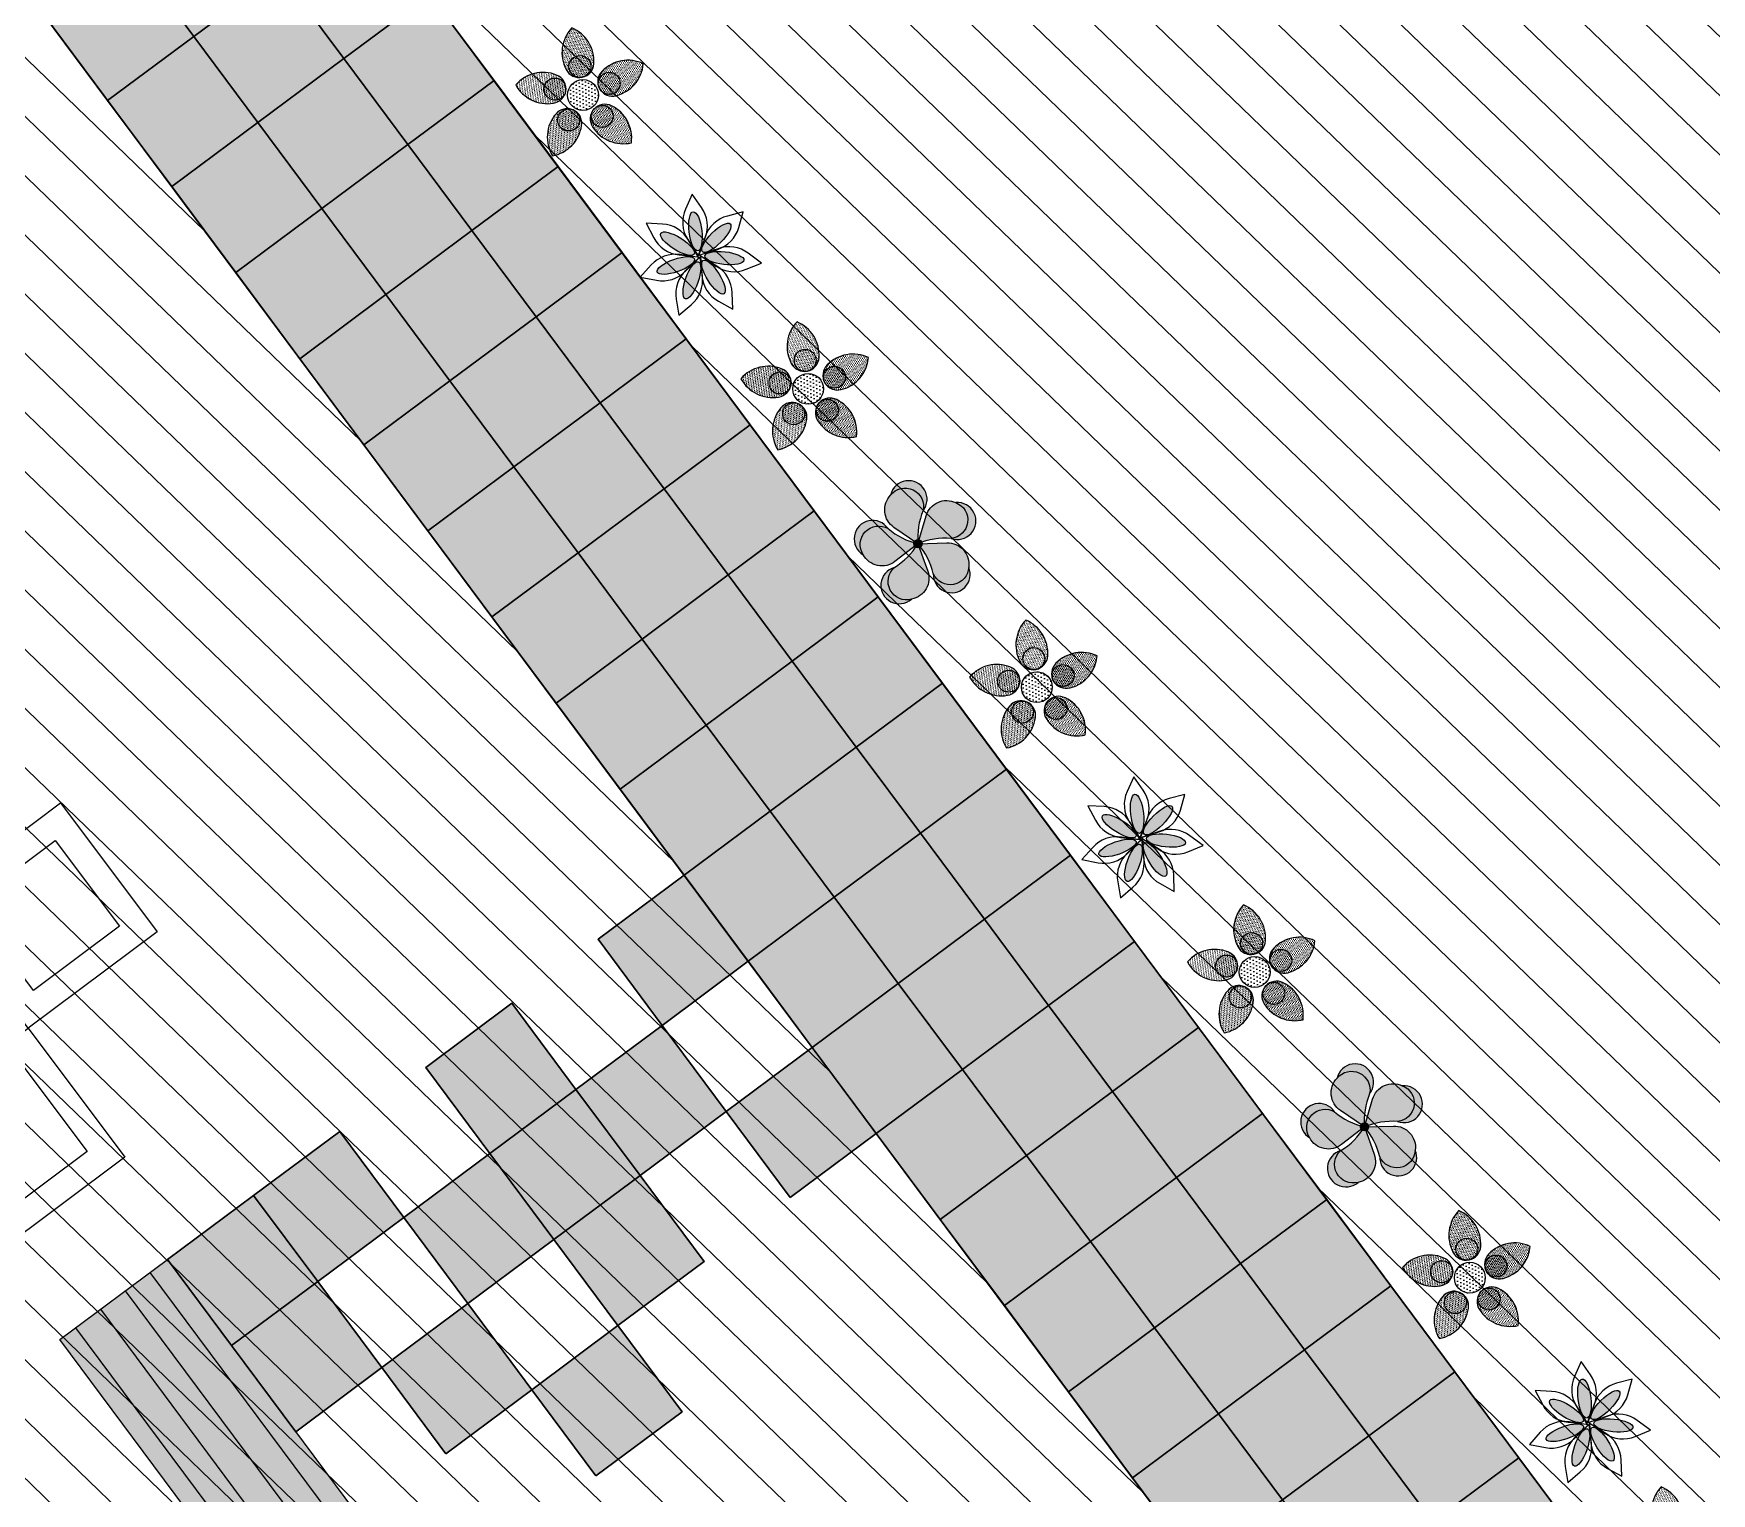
# Model space of a CAD drawing. Header units: millimetres. Extents: x 60.6 to 115.2, y 47.4 to 73.6.
# Drawn here: x 75.98 to 82.24, y 52.63 to 58.07 of the extents above; entities that cross this region are included whole.
import ezdxf

# ---------------------------------------------------------------- set-up
doc = ezdxf.new("R2010")
doc.units = ezdxf.units.MM
for name, color, linetype in [('1-furnitura', 250, 'Continuous'), ('sculptures', 7, 'Continuous'), ('trees', 118, 'Continuous')]:
    doc.layers.add(name, color=color, linetype=linetype)
doc.layers.add('hatch 3', color=7, linetype='Continuous', true_color=0x57792a)
doc.layers.add('paving', color=251, linetype='Continuous', lineweight=30)
doc.layers.add('road', color=7, linetype='Continuous', lineweight=30)
pattern_1 = [(136, (-529.2652610559677, -497.6456645938825), (-0.1102770163103658, -0.1141951933037609), [])]
pattern_2 = [(0, (-555.0435723174535, -382.4851912321677), (0.02778125, 0.05556249999999999), [0, -0.05556249999999999])]
pattern_3 = [(71.99999999999999, (192.2471370430775, -646.0722304677458), (-0.04425819931167044, 0.04359129559328276), [0, -0.05556249999999999])]
pattern_4 = [(144, (673.8588372499343, -16.80940638435482), (-0.05513432145547956, -0.02862159770970771), [0, -0.05556249999999999])]
pattern_5 = [(215.9999999999999, (224.2205279968658, 635.6834459915049), (0.01018331470552147, -0.06128041579020829), [0, -0.05556249999999998])]
pattern_6 = [(287.9999999999999, (-535.282929972424, 409.6833820927636), (0.06142795606162846, -0.009251782093366783), [0, -0.05556249999999997])]

# ---------------------------------------------------------------- blocks, each defined once
blk = doc.blocks.new('ghgh')
at = {"layer": 'paving'}
h = blk.add_hatch(color=9, dxfattribs=at)
h.set_gradient(color1=(183, 211, 215), color2=(232, 241, 242), rotation=45, one_color=1, tint=0.9300000071525574, name='SPHERICAL')
h.paths.add_polyline_path([(697.66196058698, 576.0503686307779), (698.0619605869799, 576.0503686307779), (698.0619605869799, 576.4503686307779), (697.66196058698, 576.4503686307779)])
h = blk.add_hatch(color=9, dxfattribs=at)
h.set_gradient(color1=(183, 211, 215), color2=(232, 241, 242), rotation=45, one_color=1, tint=0.9300000071525574, name='SPHERICAL')
h.paths.add_polyline_path([(698.0619605869799, 576.0503686307779), (698.4619605869799, 576.0503686307779), (698.4619605869799, 576.4503686307779), (698.0619605869799, 576.4503686307779)])
h = blk.add_hatch(color=9, dxfattribs=at)
h.set_gradient(color1=(183, 211, 215), color2=(232, 241, 242), rotation=45, one_color=1, tint=0.9300000071525574, name='SPHERICAL')
h.paths.add_polyline_path([(698.4619605869799, 576.0503686307779), (698.8619605869799, 576.0503686307779), (698.8619605869799, 576.4503686307779), (698.4619605869799, 576.4503686307779)])
for points in [[(697.66196058698, 576.0503686307779), (698.0619605869799, 576.0503686307779), (698.0619605869799, 576.4503686307779), (697.66196058698, 576.4503686307779)], [(698.0619605869799, 576.0503686307779), (698.4619605869799, 576.0503686307779), (698.4619605869799, 576.4503686307779), (698.0619605869799, 576.4503686307779)], [(698.4619605869799, 576.0503686307779), (698.8619605869799, 576.0503686307779), (698.8619605869799, 576.4503686307779), (698.4619605869799, 576.4503686307779)]]:
    blk.add_lwpolyline(points, close=True, dxfattribs=at)
blk = doc.blocks.new('f2')
h = blk.add_hatch(color=4)
h.set_gradient(color1=(0, 255, 255), color2=(148, 255, 148), rotation=149.99999999999997, centered=1, tint=0.7900000214576721, name='SPHERICAL')
edge = h.paths.add_edge_path()
edge.add_line((1.13686837721616e-13, 6.821210263296962e-13), (-0.5336720486659488, 0.2772500015749984))
edge.add_arc((-0.3303525103445628, 0.6686150292887358), 0.441027685730268, 143.2141610671518, 242.5474999963788, ccw=False)
edge.add_arc((-0.3575548338799015, 0.7318413212030888), 0.382923911634806, -5.731802148093891, 148.3603458818587, ccw=False)
edge.add_arc((1.44726958630213, 0.2982549525804434), 1.477682398952213, 164.4819112068399, 191.6445595628605)
h = blk.add_hatch(color=6)
h.set_gradient(color1=(255, 0, 255), color2=(255, 148, 255), rotation=149.99999999999997, centered=1, one_color=1, tint=0.7900000214576721, name='SPHERICAL')
edge = h.paths.add_edge_path()
edge.add_arc((-0.30286094538077, 0.8935600880075695), 0.3827096552513209, 328.5005418024725, 534.1280019442122)
edge.add_arc((-0.3575548338541023, 0.7318413212193562), 0.3829239116107604, -5.7318021509013874, 148.3603458975861, ccw=False)
h = blk.add_hatch(color=4)
h.set_gradient(color1=(0, 255, 255), color2=(148, 255, 148), rotation=149.99999999999997, centered=1, tint=0.7900000214576721, name='SPHERICAL')
edge = h.paths.add_edge_path()
edge.add_line((1.13686837721616e-13, 5.684341886080801e-13), (0.09876668817935297, 0.5932272416258684))
edge.add_arc((0.5338061406664021, 0.5207973143828026), 0.4410276857303488, 71.2141610671593, 170.5474999963862, ccw=False)
edge.add_arc((0.585531937333857, 0.5662062601323633), 0.3829239116348236, -77.73180214808349, 76.3603458818692, ccw=False)
edge.add_arc((0.730888213777775, -1.284269321884207), 1.477682398952319, 92.48191120683994, 119.6445595628605)
h = blk.add_hatch(color=6)
h.set_gradient(color1=(255, 0, 255), color2=(255, 148, 255), rotation=149.99999999999997, centered=1, one_color=1, tint=0.7900000214576721, name='SPHERICAL')
edge = h.paths.add_edge_path()
edge.add_arc((0.7562369653455143, 0.5641631283255841), 0.3827096552513473, 256.5005418024642, 462.128001944204)
edge.add_arc((0.5855319373576487, 0.5662062601127753), 0.3829239116107868, -77.73180215090969, 76.36034589757782, ccw=False)
h = blk.add_hatch(color=6)
h.set_gradient(color1=(255, 0, 255), color2=(255, 148, 255), rotation=149.99999999999997, centered=1, one_color=1, tint=0.7900000214576721, name='SPHERICAL')
edge = h.paths.add_edge_path()
edge.add_arc((-0.9434153234556035, -0.01191262294611453), 0.3827096552512976, 40.50054180247453, 246.1280019442142)
edge.add_arc((-0.8065129775211696, -0.1139034492271033), 0.3829239116107372, 66.2681978491006, 220.3603458975881, ccw=False)
h = blk.add_hatch(color=4)
h.set_gradient(color1=(0, 255, 255), color2=(148, 255, 148), rotation=149.99999999999997, centered=1, tint=0.7900000214576721, name='SPHERICAL')
edge = h.paths.add_edge_path()
edge.add_line((1.13686837721616e-13, 5.684341886080801e-13), (-0.4285941531005619, -0.4218773172709689))
edge.add_arc((-0.7379752203280063, -0.1075705008926576), 0.4410276857303427, 215.2141610671491, 314.5474999963761, ccw=False)
edge.add_arc((-0.8065129775133264, -0.113903449256468), 0.3829239116348077, 66.2681978519102, 220.3603458818629, ccw=False)
edge.add_arc((0.1635735814412176, 1.468601019892605), 1.477682398952291, 236.4819112068376, 263.6445595628583)
h = blk.add_hatch(color=4)
h.set_gradient(color1=(0, 255, 255), color2=(148, 255, 148), rotation=149.99999999999997, centered=1, tint=0.7900000214576721, name='SPHERICAL')
edge = h.paths.add_edge_path()
edge.add_line((1.13686837721616e-13, 5.684341886080801e-13), (0.2687862946704627, -0.5379845227299711))
edge.add_arc((-0.1257412586732986, -0.7350972550262425), 0.4410276857304039, -72.78583893284821, 26.54749999637869, ccw=False)
edge.add_arc((-0.1408975985911077, -0.8022375242785313), 0.3829239116348395, 138.2681978519085, 292.3603458818612, ccw=False)
edge.add_arc((-1.346175553309774, 0.6093903936269977), 1.477682398952277, 308.4819112068326, 335.6445595628532)
h = blk.add_hatch(color=6)
edge = h.paths.add_edge_path()
edge.add_arc((1.13686837721616e-13, 2.273736754432321e-13), 0.08501065561668127, 0, 360)
h = blk.add_hatch(color=4)
h.set_gradient(color1=(0, 255, 255), color2=(148, 255, 148), rotation=149.99999999999997, centered=1, tint=0.7900000214576721, name='SPHERICAL')
edge = h.paths.add_edge_path()
edge.add_line((1.13686837721616e-13, 5.684341886080801e-13), (0.5947132189171498, 0.0893845968032565))
edge.add_arc((0.6602628486798723, -0.3467445877495119), 0.4410276857303776, -0.7858389328474118, 98.54749999637949, ccw=False)
edge.add_arc((0.7194334726509333, -0.3819066077973833), 0.3829239116348258, -149.73180214809207, 4.36034588186061, ccw=False)
edge.add_arc((-0.9955558282106018, -1.091977044212591), 1.4776823989521, 20.48191120683801, 47.6445595628586)
h = blk.add_hatch(color=6)
h.set_gradient(color1=(255, 0, 255), color2=(255, 148, 255), rotation=149.99999999999997, centered=1, one_color=1, tint=0.7900000214576721, name='SPHERICAL')
edge = h.paths.add_edge_path()
edge.add_arc((-0.2802017900221809, -0.9009224938828397), 0.3827096552512891, 112.5005418024618, 318.1280019442015)
edge.add_arc((-0.1408975986217626, -0.8022375242770046), 0.3829239116107287, 138.2681978490879, 292.36034589757537, ccw=False)
h = blk.add_hatch(color=6)
h.set_gradient(color1=(255, 0, 255), color2=(255, 148, 255), rotation=149.99999999999997, centered=1, one_color=1, tint=0.7900000214576721, name='SPHERICAL')
edge = h.paths.add_edge_path()
edge.add_arc((0.7702410935136086, -0.544888099502494), 0.3827096552513111, 184.5005418024697, 390.1280019442094)
edge.add_arc((0.7194334726399542, -0.3819066078263182), 0.3829239116107507, -149.73180215090417, 4.3603458975832154, ccw=False)
for points in [[(1.13686837721616e-13, 6.821210263296962e-13), (-0.5336720486659488, 0.2772500015749984, -0.4627710773585052), (-0.6835624984612423, 0.9327137302988149, -0.7960925964319852), (0.02345456887678665, 0.6935979281437312, 0.1190774892510603), (1.13686837721616e-13, 6.821210263296962e-13, -4.880179825936269)], [(1.13686837721616e-13, 5.684341886080801e-13), (0.09876668817935297, 0.5932272416258684, -0.4627710773585052), (0.6758310422960676, 0.9383309620062619, -0.7960925964319852), (0.6668986896280558, 0.1920269264929857, 0.1190774892510603), (1.13686837721616e-13, 5.684341886080801e-13, -4.880179825936269)], [(1.13686837721616e-13, 5.684341886080801e-13), (-0.4285941531005619, -0.4218773172709689, -0.4627710773585052), (-1.098295899779828, -0.361882174907123, -0.7960925964319852), (-0.6524029688705468, 0.2366401676271153, 0.1190774892510603), (1.13686837721616e-13, 5.684341886080801e-13, -4.880179825936269)], [(1.13686837721616e-13, 5.684341886080801e-13), (0.2687862946704627, -0.5379845227299711, -0.4627710773585052), (0.004778302692784564, -1.156369214313258, -0.7960925964319852), (-0.4266617780000388, -0.5473462614457958, 0.1190774892510603), (1.13686837721616e-13, 5.684341886080801e-13, -4.880179825936269)], [(1.13686837721616e-13, 5.684341886080801e-13), (0.5947132189171498, 0.0893845968032565, -0.4627710773585052), (1.101249053252673, -0.3527933030816257, -0.7960925964319852), (0.388711488366198, -0.5749187608149668, 0.1190774892510603), (1.13686837721616e-13, 5.684341886080801e-13, -4.880179825936269)]]:
    blk.add_lwpolyline(points, format="xyb")
at = {"color": 6}
for points in [[(0.02345456887678665, 0.6935979281437312, 1.252986245437274), (-0.6835624984701099, 0.9327137302129813, -0.7960925965641129)], [(0.6668986896282831, 0.192026926492872, 1.252986245437274), (0.6758310422121667, 0.938330961988072, -0.7960925965641129)], [(-0.6524029688708879, 0.2366401676268879, 1.252986245437274), (-1.09829589970127, -0.3618821749422523, -0.7960925965641129)], [(-0.4266617780001525, -0.5473462614462505, 1.252986245437274), (0.00477830275008273, -1.15636921424948, -0.7960925965641129)], [(0.388711488366539, -0.5749187608155353, 1.252986245437274), (1.101249053209699, -0.3527933030076156, -0.7960925965641129)]]:
    blk.add_lwpolyline(points, format="xyb", close=True, dxfattribs=at)
blk.add_circle((1.13686837721616e-13, 2.273736754432321e-13), 0.08501065561668127, dxfattribs=at)
blk = doc.blocks.new('f3')
h = blk.add_hatch(color=211)
h.set_gradient(color1=(255, 127, 255), color2=(255, 148, 255), rotation=149.99999999999997, centered=1, one_color=1, tint=0.7900000214576721, name='SPHERICAL')
edge = h.paths.add_edge_path()
edge.add_ellipse((-0.04864244301074905, 0.7822352856160251), major_axis=(0.01113780916014273, -0.6117509199791767), ratio=0.324112683537821, start_angle=0, end_angle=360)
h = blk.add_hatch(color=211)
h.set_gradient(color1=(255, 127, 255), color2=(255, 148, 255), rotation=149.99999999999997, centered=1, one_color=1, tint=0.7900000214576721, name='SPHERICAL')
edge = h.paths.add_edge_path()
edge.add_ellipse((-0.6434889142856264, 0.4549304758975268), major_axis=(0.4852304390948995, -0.3727125700375949), ratio=0.3241126835378212, start_angle=0, end_angle=360)
h = blk.add_hatch(color=211)
h.set_gradient(color1=(255, 127, 255), color2=(255, 148, 255), rotation=149.99999999999997, centered=1, one_color=1, tint=0.7900000214576721, name='SPHERICAL')
edge = h.paths.add_edge_path()
edge.add_ellipse((0.5781354701020973, 0.5212367980975614), major_axis=(-0.4713418182421043, -0.3901283497318354), ratio=0.324112683537821, start_angle=0, end_angle=360)
h = blk.add_hatch(color=211)
h.set_gradient(color1=(255, 127, 255), color2=(255, 148, 255), rotation=149.99999999999997, centered=1, one_color=1, tint=0.7900000214576721, name='SPHERICAL')
edge = h.paths.add_edge_path()
edge.add_ellipse((-0.7584724181956517, -0.2142104335389377), major_axis=(0.5939346514940671, 0.1469859470931786), ratio=0.3241126835378211, start_angle=0, end_angle=360)
h = blk.add_hatch(color=211)
h.set_gradient(color1=(255, 127, 255), color2=(255, 148, 255), rotation=149.99999999999997, centered=1, one_color=1, tint=0.7900000214576721, name='SPHERICAL')
edge = h.paths.add_edge_path()
edge.add_ellipse((0.7648682725393883, -0.1315278021584163), major_axis=(-0.5988914428871509, 0.1252688250316241), ratio=0.3241126835378211, start_angle=0, end_angle=360)
h = blk.add_hatch(color=211)
h.set_gradient(color1=(255, 127, 255), color2=(255, 148, 255), rotation=149.99999999999997, centered=1, one_color=1, tint=0.7900000214576721, name='SPHERICAL')
edge = h.paths.add_edge_path()
edge.add_ellipse((-0.3070080310608319, -0.7213106899007471), major_axis=(0.2553939572592446, 0.5560010480958826), ratio=0.3241126835378211, start_angle=0, end_angle=360)
h = blk.add_hatch(color=211)
h.set_gradient(color1=(255, 127, 255), color2=(255, 148, 255), rotation=149.99999999999997, centered=1, one_color=1, tint=0.7900000214576721, name='SPHERICAL')
edge = h.paths.add_edge_path()
edge.add_ellipse((0.370942355410989, -0.6845134571872222), major_axis=(-0.275463595879098, 0.546336019527922), ratio=0.324112683537821, start_angle=0, end_angle=360)
at = {"color": 91}
for points in [[(-0.04354845131456386, 1.942265168628182), (-0.2934262841015425, 1.499533377108492, 0.2520012310390229), (-0.3124846515795525, 0.551910671873884), (-0.03886593124207138, 0.01804151258420461), (0.2321512661028464, 0.5532360212473577, 0.2520012310390229), (0.2084811489612548, 1.500754748450618)], [(-1.547260745554922, 1.182179920885574), (-1.356915373108222, 0.7107788074708878, 0.2520012310390229), (-0.6279168064174883, 0.1050452830495487), (-0.0399226084377915, -0.01389296354227554), (-0.2893780658816922, 0.5316851317943474, 0.2520012310390229), (-1.044936113683889, 1.103947352500654)], [(1.48825940511756, 1.240520956926957), (0.9863214717647679, 1.159844556399548, 0.2520012310390229), (0.2335575095487457, 0.5839118953754223), (-0.01323972497471004, 0.03712618927829681), (0.5741686498149647, 0.1589247302663352, 0.2520012310390229), (1.300210544323818, 0.7681990365226739)], [(-1.890551449898794, -0.4673750918354926), (-1.403316820009422, -0.6124708739134803, 0.2520012310390229), (-0.4752121087281012, -0.4201855189221533), (-0.01561405708116581, -0.03462992723325442), (-0.5976971218947256, 0.1105003212232987, 0.2520012310390229), (-1.516192479786923, -0.1234190887807927)], [(1.894680264663066, -0.3946250098324526), (1.518651732226772, -0.05249504427229112, 0.2520012310390229), (0.5990287924073527, 0.1769513795497915), (0.01765895436551546, 0.02898991573283638), (0.4791280194363026, -0.3543242965561149, 0.2520012310390229), (1.408157570474941, -0.5420903907884167)], [(-0.8149156621218481, -1.764251300166961), (-0.397689388871413, -1.473781667589265, 0.2520012310390229), (0.03063968951914831, -0.6282722273990657), (0.01575488785192647, -0.02855402187287837), (-0.4606353641961505, -0.3931576575014333, 0.2520012310390229), (-0.8504222937947361, -1.257112611397133)], [(0.8696709306086632, -1.731874467781836), (0.9027089535977666, -1.224568978379466, 0.2520012310390229), (0.5087218667490561, -0.362521306702547), (0.03056277101700289, -0.0002405281220489996), (0.01859690811738801, -0.6000240736493652, 0.2520012310390229), (0.4510359150040131, -1.443438869683632)]]:
    blk.add_lwpolyline(points, format="xyb", close=True, dxfattribs=at)
at = {"color": 211}
for centre, major_axis, ratio in [((-0.04864244301074905, 0.7822352856160251), (0.01113780916014273, -0.6117509199791767), 0.324112683537821), ((-0.6434889142856264, 0.4549304758975268), (0.4852304390948985, -0.3727125700375944), 0.3241126835378211), ((0.5781354701020973, 0.5212367980975614), (-0.4713418182421035, -0.3901283497318349), 0.324112683537821), ((-0.7584724181956517, -0.2142104335389377), (0.5939346514940663, 0.1469859470931783), 0.3241126835378211), ((0.7648682725393883, -0.1315278021584163), (-0.5988914428871508, 0.1252688250316241), 0.3241126835378211), ((-0.3070080310608319, -0.7213106899007471), (0.2553939572592446, 0.5560010480958826), 0.3241126835378211), ((0.370942355410989, -0.6845134571872222), (-0.275463595879098, 0.546336019527922), 0.324112683537821)]:
    blk.add_ellipse(centre, major_axis=major_axis, ratio=ratio, dxfattribs=at)
blk = doc.blocks.new('f6')
at = {"true_color": 0x297dd6}
h = blk.add_hatch(dxfattribs=at)
h.set_pattern_fill('DOTS', color=152, scale=0.035, style=0)
h.set_pattern_definition(pattern_2)
edge = h.paths.add_edge_path()
edge.add_arc((0.758425289384154, 1.239367710916188), 1.165600453108289, 124.6664119956931, 195.8507264397759)
edge.add_arc((0.09543470374762819, 1.042358418841639), 0.474084537981225, 194.8313336975684, 345.1686663024316)
edge.add_arc((-0.5675558818888976, 1.239367710916188), 1.165600453108289, 344.1492735602241, 415.3335880043069)
h = blk.add_hatch()
h.set_pattern_fill('DOTS', color=6, scale=0.035, style=0)
h.set_pattern_definition(pattern_2)
edge = h.paths.add_edge_path()
edge.add_arc((0.09543470374762819, 0.924300190205372), 0.3560263093449976, 0, 360)
h = blk.add_hatch(dxfattribs=at)
h.set_pattern_fill('DOTS', color=152, scale=0.035, angle=71.99999999999999, style=0)
h.set_pattern_definition(pattern_3)
edge = h.paths.add_edge_path()
edge.add_arc((-0.9443424341693475, 1.1042909985447), 1.165600453108376, 196.6664119956955, 267.8507264397782)
edge.add_arc((-0.9618508212433632, 0.4128702625318352), 0.474084537981221, 266.8313336975645, 417.1686663024277)
edge.add_arc((-1.354093150313935, -0.1567920348794258), 1.165600453108433, 56.14927356022203, 127.3335880043047)
h = blk.add_hatch()
h.set_pattern_fill('DOTS', color=6, scale=0.035, angle=71.99999999999999, style=0)
h.set_pattern_definition(pattern_3)
edge = h.paths.add_edge_path()
edge.add_arc((-0.8495707735966107, 0.3763882635573736), 0.3560263093449976, 0, 360)
h = blk.add_hatch(dxfattribs=at)
h.set_pattern_fill('DOTS', color=152, scale=0.035, angle=-72.00000000000006, style=0)
h.set_pattern_definition(pattern_6)
edge = h.paths.add_edge_path()
edge.add_arc((1.413075040935843, -0.3383196286392502), 1.165600453108433, 52.66641199569528, 123.850726439778)
edge.add_arc((1.020832711865271, 0.2313426687720108), 0.474084537981221, 122.8313336975722, 273.1686663024354)
edge.add_arc((1.003324324791255, 0.9227634047848761), 1.165600453108375, 272.1492735602218, 343.3335880043045)
h = blk.add_hatch()
h.set_pattern_fill('DOTS', color=6, scale=0.035, angle=-72.00000000000006, style=0)
h.set_pattern_definition(pattern_6)
edge = h.paths.add_edge_path()
edge.add_arc((0.9085526642186323, 0.1948606697976629), 0.3560263093449976, 0, 360)
at = {"true_color": 0xff4242}
h = blk.add_hatch(dxfattribs=at)
h.set_pattern_fill('DOTS', color=20, scale=0.06999999999999999, style=0)
h.set_pattern_definition([(0, (-555.0435723174535, -382.4851912321677), (0.05556249999999999, 0.111125), [0, -0.111125])])
edge = h.paths.add_edge_path()
edge.add_arc((0, 0), 0.498886422826332, 0, 360)
at = {"true_color": 0x297dd6}
h = blk.add_hatch(dxfattribs=at)
h.set_pattern_fill('DOTS', color=152, scale=0.035, angle=144, style=0)
h.set_pattern_definition(pattern_4)
edge = h.paths.add_edge_path()
edge.add_arc((-1.342061010719853, -0.556878340344892), 1.165600453108343, 268.6664119956968, 339.8507264397795)
edge.add_arc((-0.6898912033831369, -0.7871905636526491), 0.4740845379811423, 338.8313336975639, 489.1686663024272)
edge.add_arc((-0.2693197089385462, -1.336270517636835), 1.165600453108389, 128.1492735602179, 199.3335880043006)
h = blk.add_hatch()
h.set_pattern_fill('DOTS', color=6, scale=0.035, angle=144, style=0)
h.set_pattern_definition(pattern_4)
edge = h.paths.add_edge_path()
edge.add_arc((-0.6204983176789938, -0.6916794503601977), 0.3560263093449976, 0, 360)
h = blk.add_hatch(dxfattribs=at)
h.set_pattern_fill('DOTS', color=152, scale=0.035, angle=-144.0000000000001, style=0)
h.set_pattern_definition(pattern_5)
edge = h.paths.add_edge_path()
edge.add_arc((0.1149031145682937, -1.448460740476564), 1.165600453108296, 340.6664119957008, 411.8507264397834)
edge.add_arc((0.535474609012805, -0.8993807864924348), 0.4740845379811423, 50.83133369757284, 201.1686663024361)
edge.add_arc((1.187644416349441, -0.6690685631846209), 1.165600453108289, 200.1492735602245, 271.3335880043072)
h = blk.add_hatch()
h.set_pattern_fill('DOTS', color=6, scale=0.035, angle=-144.0000000000001, style=0)
h.set_pattern_definition(pattern_5)
edge = h.paths.add_edge_path()
edge.add_arc((0.4660817233085481, -0.8038696731999835), 0.3560263093449976, 0, 360)
at = {"color": 152, "true_color": 0x297dd6}
for points in [[(0.09543470374762819, 2.198048001546795, 0.3209893809381569), (-0.3628550189267798, 0.9210048888398887, 0.7696681608329942), (0.5537244264220362, 0.9210048888398887, 0.3209893809381569)], [(-2.060976929689673, 0.7699979838098443, 0.3209893809381569), (-0.9880560684135844, -0.0604894676666845, 0.7696681608329942), (-0.7048174431059806, 0.8112293865344782, 0.3209893809381569)], [(2.119958820311581, 0.5884703900500199, 0.3209893809381569), (0.7637993337278886, 0.6297017927746538, 0.7696681608329942), (1.047037959035492, -0.2420170614265089, 0.3209893809381569)], [(-1.369188496325364, -1.722163076283323, 0.3209893809381569), (-0.2477972141435885, -0.9583894358190719, 0.7696681608329942), (-0.9893255621253729, -0.4196375552886593, 0.3209893809381569)], [(1.214771901955032, -1.834353299122995, 0.3209893809381569), (0.834908967755041, -0.5318277781284451, 0.7696681608329942), (0.09338061977325651, -1.070579658658858, 0.3209893809381569)]]:
    blk.add_lwpolyline(points, format="xyb", close=True, dxfattribs=at)
at = {"color": 20, "true_color": 0xff4242}
for centre, radius in [((0.09543470374762819, 0.924300190205372), 0.3560263093449976), ((-0.8495707735966107, 0.3763882635573736), 0.3560263093449976), ((0.9085526642186323, 0.1948606697976629), 0.3560263093449976), ((0, 0), 0.498886422826332), ((-0.6204983176789938, -0.6916794503601977), 0.3560263093449976), ((0.4660817233085481, -0.8038696731999835), 0.3560263093449976)]:
    blk.add_circle(centre, radius, dxfattribs=at)
blk = doc.blocks.new('SHADOW2')
at = {"color": 250}
for p, q in [((6.317349784746057, -0.4524060045951046), (7.119882256316487, -1.952089445054298)), ((6.379083051811449, -1.246356061310507), (7.181615523353685, -2.834256174743132)), ((6.317349784746057, -1.863872772082686), (7.181615523353685, -3.628206231456716)), ((6.255616517707949, -2.481389482856684), (7.243348790390883, -4.333939615202326)), ((6.193883250670751, -3.010689520682718), (7.058148989279289, -4.951456325974505)), ((5.70001711431496, -3.892856250340628), (6.996415722212987, -6.274706420488656)), ((5.885216915455658, -3.36355621254188), (7.119882256316487, -5.745406382686269)), ((5.082684443885228, -4.598589634086238), (6.872949188138591, -7.774389860947849)), ((5.453084046166623, -4.245722942228895), (6.996415722212987, -6.980439804232446)), ((-3.992105811397323, -4.68680630705785), (-2.819173737574602, -7.068656477205877)), ((-3.374773140967591, -5.304323017830029), (-2.263574334182067, -7.421523169061402)), ((4.774018108699238, -4.863239653001074), (6.564282852923498, -8.039039879833581)), ((-2.880907004611799, -5.657189709716477), (-1.461041862639831, -8.303689898750235)), ((-2.387040868285567, -6.010056401575639), (-0.6585093910689466, -9.009423282492207)), ((-2.016641266033275, -6.010056401575639), (-0.04117672066831801, -9.36228997435137)), ((3.9097523700907, -5.833623055632415), (5.946950182492856, -9.450506647321163)), ((4.156685438268596, -5.39253969080346), (6.132149983633553, -8.921206609518777)), ((4.58881830755854, -5.39253969080346), (6.255616517707949, -8.391906571720028)), ((-1.522775129677029, -6.186489747515225), (0.5144226827251259, -9.626939993264386)), ((-1.028908993350342, -6.274706420488656), (1.008288819080917, -9.715156666235998)), ((-0.5967761240317486, -6.451139766431879), (1.62562148951065, -10.15624003106495)), ((-0.102909987705516, -6.62757311234418), (2.119487625837337, -10.33267337700818)), ((0.3292228816139868, -6.62757311234418), (2.613353762193583, -10.5091067229514)), ((0.7613557509030215, -6.62757311234418), (3.10721989852027, -10.68554006886552)), ((1.62562148951065, -6.62757311234418), (4.033218904165096, -10.95019008778036)), ((2.057754358800139, -6.539356439374387), (4.465351773484599, -10.95019008778036)), ((2.489887228090083, -6.451139766431879), (5.02095117684803, -11.03840676075379)), ((2.860286830371479, -6.098273074545432), (5.638283847277762, -11.39127345260931)), ((3.23068643262377, -6.186489747515225), (5.638283847277762, -10.5091067229514)), ((3.601086034876062, -6.186489747515225), (5.761750381381717, -9.891590012179222)), ((1.193488620192511, -6.715789785317611), (3.601086034876062, -10.77375674183713))]:
    blk.add_line(p, q, dxfattribs=at)
blk = doc.blocks.new('842')
at = {"layer": '1-furnitura'}
h = blk.add_hatch(color=31, dxfattribs=at)
h.set_gradient(color1=(255, 186, 117), color2=(255, 230, 204), rotation=180, one_color=1, tint=0.8999999761581421, name='SPHERICAL')
h.paths.add_polyline_path([(680.4366245151713, 578.4719950101565), (680.4366245152968, 579.9719950101565), (680.9366245152386, 579.9719950100565), (680.9366245151131, 578.4719950101147)])
at = {"layer": '1-furnitura', "color": 3}
blk.add_lwpolyline([(680.4366944649088, 578.4732850353391), (680.4366944650343, 579.9732850353391), (680.9366944649761, 579.9732850352391), (680.9366944648506, 578.4732850352973)], close=True, dxfattribs=at)
at = {"layer": '1-furnitura', "color": 21}
for points in [[(680.5106099697592, 578.473285035333), (680.5106099698847, 579.9732850352748)], [(680.6259314266214, 578.4732850353233), (680.6259314267469, 579.9732850352069)], [(680.7412528834544, 578.4732850353137), (680.7412528836672, 579.9732850352555)], [(680.8565743403748, 578.473285035304), (680.8565743405876, 579.973285035304)]]:
    blk.add_lwpolyline(points, dxfattribs=at)
blk = doc.blocks.new('3434')
at = {"layer": 'sculptures', "color": 1}
blk.add_lwpolyline([(690.2669642818604, 609.998773230254), (689.78672114637, 609.6390976391807), (689.4270455552963, 610.1193407746707), (689.9072886907868, 610.4790163657444)], close=True, dxfattribs=at)
at = {"layer": 'sculptures'}
blk.add_lwpolyline([(690.1269778274324, 610.0188678209902), (689.8068157371073, 609.779084093607), (689.5670320097236, 610.099246183935), (689.8871941000507, 610.3390299113158)], close=True, dxfattribs=at)

msp = doc.modelspace()

# ---------------------------------------------------------------- hatches: boundary and pattern name
at = {"layer": 'hatch 3', "linetype": 'Continuous'}
h = msp.add_hatch(dxfattribs=at)
h.set_pattern_fill('ANSI31', color=256, scale=0.05, angle=91, style=0)
h.set_pattern_definition(pattern_1)
h.paths.add_polyline_path([(82.31941499405173, 51.68477767416323), (81.5943143628441, 52.65936033139565), (79.72764402654502, 55.16828731276496), (77.10119338252753, 58.69840870083976), (75.66858394050428, 60.62392945809654), (75.31043158000546, 61.10530964741577), (76.13038718819564, 61.71536598745342), (77.73498781936269, 62.90920718897837), (78.53728813494638, 63.5061277897405), (79.33958845052996, 64.10304839050286), (80.944189081697, 65.29688959202781), (82.08355399931668, 66.14459010753637), (85.5777142254102, 66.15196578983478), (85.1779475441806, 64.39691265394413), (84.30039786269185, 60.49436136581039), (82.72080843563185, 53.46976904725534), (82.3582963377919, 51.85764145623239)])
h = msp.add_hatch(dxfattribs=at)
h.set_pattern_fill('ANSI31', color=256, scale=0.05, angle=91, style=0)
h.set_pattern_definition(pattern_1)
h.paths.add_polyline_path([(81.78406958360142, 50.39399929133992), (78.47169894034721, 50.28668867835358), (77.20005388285915, 50.24549129275965), (75.79907772158083, 50.20010397749888), (75.5228547673986, 50.1911552040292), (74.75325935206877, 51.20888278558721), (74.27331745388312, 51.84356705942662), (74.0548253763792, 52.61542801040196), (73.47713461254659, 54.65622027818279), (73.08096221642404, 56.05576760234544), (72.73607665240888, 57.27413534574112), (72.49718130355348, 58.11807437207881), (72.28810694884828, 58.85666559282595), (74.34767120139452, 60.3890049264387), (77.33227420555181, 56.37750334877751), (79.00365188776937, 54.13106246520488)])
at = {"layer": 'paving'}
h = msp.add_hatch(color=139, dxfattribs=at)
h.set_gradient(color1=(183, 211, 215), color2=(232, 241, 242), rotation=45, one_color=1, tint=0.9300000071525574, name='SPHERICAL')
h.paths.add_polyline_path([(78.32457940069855, 54.3736744139245), (78.64549952691141, 54.61244265425705), (78.40673128657886, 54.93336278046991), (78.085811160366, 54.69459454013736)])
h = msp.add_hatch(color=139, dxfattribs=at)
h.set_gradient(color1=(183, 211, 215), color2=(232, 241, 242), rotation=45, one_color=1, tint=0.9300000071525574, name='SPHERICAL')
h.paths.add_polyline_path([(77.68273914827284, 53.8961379332593), (78.0036592744857, 54.13490617359184), (77.76489103415315, 54.45582629980481), (77.4439709079403, 54.21705805947227)])
h = msp.add_hatch(color=139, dxfattribs=at)
h.set_gradient(color1=(183, 211, 215), color2=(232, 241, 242), rotation=45, one_color=1, tint=0.9300000071525574, name='SPHERICAL')
h.paths.add_polyline_path([(78.24242751481825, 53.81398604737888), (78.5633476410311, 54.05275428771142), (78.32457940069855, 54.37367441392439), (78.0036592744857, 54.13490617359184)])
h = msp.add_hatch(color=139, dxfattribs=at)
h.set_gradient(color1=(183, 211, 215), color2=(232, 241, 242), rotation=45, one_color=1, tint=0.9300000071525574, name='SPHERICAL')
h.paths.add_polyline_path([(78.80211588136365, 53.73183416149845), (79.1230360075765, 53.970602401831), (78.88426776724395, 54.29152252804397), (78.5633476410311, 54.05275428771142)])
h = msp.add_hatch(color=139, dxfattribs=at)
h.set_gradient(color1=(183, 211, 215), color2=(232, 241, 242), rotation=45, one_color=1, tint=0.9300000071525574, name='SPHERICAL')
h.paths.add_polyline_path([(77.9215073886055, 53.57521780704622), (78.24242751481836, 53.81398604737876), (78.00365927448581, 54.13490617359173), (77.68273914827296, 53.89613793325918)])
h = msp.add_hatch(color=139, dxfattribs=at)
h.set_gradient(color1=(183, 211, 215), color2=(232, 241, 242), rotation=45, one_color=1, tint=0.9300000071525574, name='SPHERICAL')
h.paths.add_polyline_path([(77.04089889584702, 53.41860145259432), (77.36181902205988, 53.65736969292686), (77.12305078172733, 53.97828981913983), (76.80213065551447, 53.73952157880728)])
h = msp.add_hatch(color=139, dxfattribs=at)
h.set_gradient(color1=(183, 211, 215), color2=(232, 241, 242), rotation=45, one_color=1, tint=0.9300000071525574, name='SPHERICAL')
h.paths.add_polyline_path([(77.60058726239254, 53.33644956671378), (77.92150738860539, 53.57521780704633), (77.68273914827284, 53.8961379332593), (77.36181902205999, 53.65736969292675)])
h = msp.add_hatch(color=139, dxfattribs=at)
h.set_gradient(color1=(183, 211, 215), color2=(232, 241, 242), rotation=45, one_color=1, tint=0.9300000071525574, name='SPHERICAL')
h.paths.add_polyline_path([(78.16027562893817, 53.25429768083336), (78.48119575515102, 53.49306592116591), (78.24242751481847, 53.81398604737888), (77.92150738860562, 53.57521780704633)])
h = msp.add_hatch(color=139, dxfattribs=at)
h.set_gradient(color1=(183, 211, 215), color2=(232, 241, 242), rotation=45, one_color=1, tint=0.9300000071525574, name='SPHERICAL')
h.paths.add_polyline_path([(76.71997876963428, 53.17983321226166), (77.04089889584714, 53.4186014525942), (76.80213065551459, 53.73952157880717), (76.48121052930173, 53.50075333847462)])
h = msp.add_hatch(color=139, dxfattribs=at)
h.set_gradient(color1=(183, 211, 215), color2=(232, 241, 242), rotation=45, one_color=1, tint=0.9300000071525574, name='SPHERICAL')
h.paths.add_polyline_path([(76.95874700996683, 52.85891308604869), (77.27966713617968, 53.09768132638123), (77.04089889584714, 53.4186014525942), (76.71997876963428, 53.17983321226166)])
h = msp.add_hatch(color=139, dxfattribs=at)
h.set_gradient(color1=(183, 211, 215), color2=(232, 241, 242), rotation=45, one_color=1, tint=0.9300000071525574, name='SPHERICAL')
h.paths.add_polyline_path([(77.51843537651223, 52.77676120016827), (77.83935550272508, 53.01552944050081), (77.60058726239254, 53.33644956671378), (77.27966713617968, 53.09768132638123)])
h = msp.add_hatch(color=139, dxfattribs=at)
h.set_gradient(color1=(183, 211, 215), color2=(232, 241, 242), rotation=45, one_color=1, tint=0.9300000071525574, name='SPHERICAL')
h.paths.add_polyline_path([(78.07812374305763, 52.69460931428785), (78.39904386927049, 52.93337755462039), (78.16027562893794, 53.25429768083336), (77.83935550272508, 53.01552944050081)])

# ---------------------------------------------------------------- linework, layer by layer
at = {"layer": 'hatch 3', "linetype": 'Continuous'}
for points in [[(82.31941499405173, 51.68477767416323), (81.5943143628441, 52.65936033139565), (79.72764402654502, 55.16828731276496), (77.10119338252753, 58.69840870083976), (75.66858394050428, 60.62392945809654), (75.31043158000546, 61.10530964741577), (76.13038718819564, 61.71536598745342), (77.73498781936269, 62.90920718897837), (78.53728813494638, 63.5061277897405), (79.33958845052996, 64.10304839050286), (80.944189081697, 65.29688959202781), (82.08355399931668, 66.14459010753637), (85.5777142254102, 66.15196578983478), (85.1779475441806, 64.39691265394413), (84.30039786269185, 60.49436136581039), (82.72080843563185, 53.46976904725534), (82.3582963377919, 51.85764145623239), (82.31941499421464, 51.68477767488753)], [(81.78406958360142, 50.39399929133992), (78.47169894034721, 50.28668867835358), (77.20005388285915, 50.24549129275965), (75.79907772158083, 50.20010397749888), (75.5228547673986, 50.1911552040292), (74.75325935206877, 51.20888278558721), (74.27331745388312, 51.84356705942662), (74.0548253763792, 52.61542801040196), (73.47713461254659, 54.65622027818279), (73.08096221642404, 56.05576760234544), (72.73607665240888, 57.27413534574112), (72.49718130355348, 58.11807437207881), (72.28810694884828, 58.85666559282595), (74.34767120139452, 60.3890049264387), (77.33227420555181, 56.37750334877751), (79.00365188776937, 54.13106246520488), (81.78406958296421, 50.39399929131923)]]:
    msp.add_lwpolyline(points, close=True, dxfattribs=at)
at = {"layer": 'paving', "color": 139}
for p, q in [((82.31941499405161, 51.68477767416346), (75.31043158009481, 61.10530964735358)), ((82.0021339584573, 50.10090651306336), (74.34767120139452, 60.3890049264387))]:
    msp.add_line(p, q, dxfattribs=at)
for points in [[(78.32457940069855, 54.3736744139245), (78.64549952691141, 54.61244265425705), (78.40673128657886, 54.93336278046991), (78.085811160366, 54.69459454013736)], [(77.68273914827284, 53.8961379332593), (78.0036592744857, 54.13490617359184), (77.76489103415315, 54.45582629980481), (77.4439709079403, 54.21705805947227)], [(78.24242751481825, 53.81398604737888), (78.5633476410311, 54.05275428771142), (78.32457940069855, 54.37367441392439), (78.0036592744857, 54.13490617359184)], [(78.80211588136365, 53.73183416149845), (79.1230360075765, 53.970602401831), (78.88426776724395, 54.29152252804397), (78.5633476410311, 54.05275428771142)], [(77.9215073886055, 53.57521780704622), (78.24242751481836, 53.81398604737876), (78.00365927448581, 54.13490617359173), (77.68273914827296, 53.89613793325918)], [(77.04089889584702, 53.41860145259432), (77.36181902205988, 53.65736969292686), (77.12305078172733, 53.97828981913983), (76.80213065551447, 53.73952157880728)], [(77.60058726239254, 53.33644956671378), (77.92150738860539, 53.57521780704633), (77.68273914827284, 53.8961379332593), (77.36181902205999, 53.65736969292675)], [(78.16027562893817, 53.25429768083336), (78.48119575515102, 53.49306592116591), (78.24242751481847, 53.81398604737888), (77.92150738860562, 53.57521780704633)], [(76.71997876963428, 53.17983321226166), (77.04089889584714, 53.4186014525942), (76.80213065551459, 53.73952157880717), (76.48121052930173, 53.50075333847462)], [(76.95874700996683, 52.85891308604869), (77.27966713617968, 53.09768132638123), (77.04089889584714, 53.4186014525942), (76.71997876963428, 53.17983321226166)], [(77.51843537651223, 52.77676120016827), (77.83935550272508, 53.01552944050081), (77.60058726239254, 53.33644956671378), (77.27966713617968, 53.09768132638123)], [(78.07812374305763, 52.69460931428785), (78.39904386927049, 52.93337755462039), (78.16027562893794, 53.25429768083336), (77.83935550272508, 53.01552944050081)]]:
    msp.add_lwpolyline(points, close=True, dxfattribs=at)

# ---------------------------------------------------------------- block references
at = {"xscale": 0.1799999999997767, "yscale": 0.1799999999997767, "zscale": 0.1799999999997767, "rotation": 137.1303410358531}
for p in [(79.27851883899643, 56.16911372423226), (80.94296824650417, 53.99523745926888)]:
    msp.add_blockref('f2', p, dxfattribs=at)
at = {"layer": 'paving', "color": 139, "rotation": 36.64966881999626}
for p in [(-139.6202618374393, -820.7925452889808), (-139.3814935971068, -821.1134654151938), (-139.1427253570229, -821.4343855415916), (-138.9039571164416, -821.7553056676195), (-138.6651888764129, -822.0762257940587), (-138.4264206357764, -822.3971459200454), (-138.1876523954438, -822.7180660462584), (-137.948884155498, -823.038986172759), (-137.7101159147787, -823.3599062986841), (-137.4713476744738, -823.6808264249175), (-137.2325794341688, -824.001746551151), (-136.9938111934218, -824.3226666770556), (-136.7550429535589, -824.6435868036181), (-136.516274712812, -824.9645069295227), (-136.277506472949, -825.2854270560849), (-136.0387382326439, -825.6063471823184), (-135.799969991897, -825.927267308223), (-135.5612017511501, -826.2481874341277), (-135.3224335117291, -826.5691075610189), (-135.0836652714241, -826.8900276872523)]:
    msp.add_blockref('ghgh', p, dxfattribs=at)
at = {"layer": 'road', "color": 139}
for name, p, rotation in [('3434', (686.0812004502999, -635.0639136642634), 90), ('3434', (685.960632905883, -635.9038323908275), 90), ('842', (-123.6365125280461, -818.2771370335997), 36.64966881999626)]:
    msp.add_blockref(name, p, dxfattribs=dict(at, rotation=rotation))
at = {"layer": 'trees'}
for name, p, xscale, yscale, zscale, rotation in [('f6', (78.0297127408677, 57.84171501142873), 0.1152000000002372, 0.1152000000002372, 0.1152000000002372, 155.888481450878), ('f3', (78.46299395982555, 57.24011300211941), 0.1199999999999411, 0.1199999999999411, 0.1199999999999411, 262.669488044984), ('f6', (78.8690430911463, 56.7463384833103), 0.1152000000002372, 0.1152000000002372, 0.1152000000002372, 155.888481450878), ('f6', (79.72165734939801, 55.63435243802837), 0.1152000000002372, 0.1152000000002372, 0.1152000000002372, 155.888481450878), ('f3', (80.10930306408864, 55.06858664490994), 0.1199999999999411, 0.1199999999999411, 0.1199999999999411, 262.669488044984), ('f6', (80.53349249865403, 54.57246221834691), 0.1152000000002372, 0.1152000000002372, 0.1152000000002372, 155.888481450878), ('f6', (81.33567924792044, 53.43290690635115), 0.1152000000002372, 0.1152000000002372, 0.1152000000002372, 155.888481450878), ('f3', (81.77713845049902, 52.88868791017887), 0.1199999999999411, 0.1199999999999411, 0.1199999999999411, 262.669488044984), ('SHADOW2', (75.07769430917062, 52.04271097426033), 0.09356068732658014, 0.09356068732658014, 0.09356068732658014, 87.88648265642425), ('f6', (82.09058353029047, 52.40295662765061), 0.1152000000002372, 0.1152000000002372, 0.1152000000002372, 155.888481450878)]:
    msp.add_blockref(name, p, dxfattribs=dict(at, xscale=xscale, yscale=yscale, zscale=zscale, rotation=rotation))

doc.saveas('drawing.dxf')
